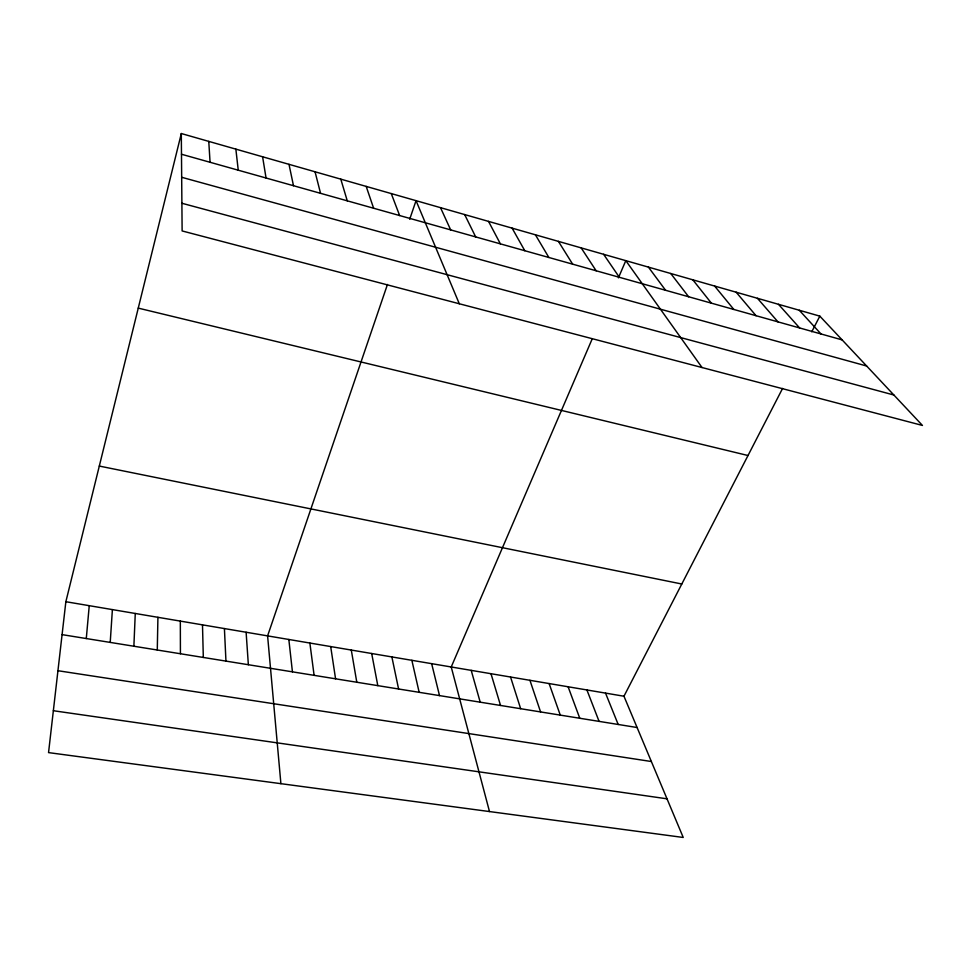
<?xml version="1.0" encoding="UTF-8"?>
<svg xmlns="http://www.w3.org/2000/svg" width="971" height="971" viewBox="0 0 971 971"><rect width="100%" height="100%" fill="white"/><g stroke="black" fill="none" stroke-linecap="round" stroke-linejoin="round"><path stroke-width="1.46" d="M157.278 650.012L157.921 617.313M133.877 646.225L135.272 613.478M110.221 642.401L112.393 609.594M86.285 638.542L89.247 605.686M181.31 133.537L182.123 230.94L922.45 425.444L819.827 316.133L181.31 133.537L65.858 601.717L48.55 752.61L683.232 837.463L623.965 696.231L782.59 388.412M387.453 284.467L267.595 635.884L280.898 783.682M409.701 219.252L416.037 200.657L459.307 303.765M592.128 339.049L451.224 666.98L489.493 811.562M618.418 277.864L625.81 260.641L702.033 367.536M811.756 331.803L819.827 316.133M53.356 710.723L667.016 798.817M57.944 670.718L651.371 761.519M62.083 634.633L637.097 727.522M65.858 601.717L623.965 696.231M99.309 466.068L681.8 584.008M138.258 308.123L748.01 455.52M181.893 203.255L893.89 395.015M181.674 177.28L866.666 366.018M181.48 154.243L842.148 339.899M799.279 310.247L821.005 333.963M778.475 304.299L799.619 327.955M757.441 298.291L777.953 321.862M736.152 292.198L756.033 315.709M714.607 286.032L733.845 309.47M692.808 279.806L711.379 303.158M670.743 273.494L688.633 296.762M648.41 267.11L665.596 290.293M603.61 254.293L619.352 277.293M581.144 247.872L596.158 270.775M558.41 241.366L572.659 264.173M535.397 234.788L548.87 257.485M512.105 228.136L524.789 250.712M488.534 221.388L500.393 243.867M464.66 214.567L475.681 236.924M440.506 207.648L450.665 229.884M605.528 693.112L618.187 724.463M586.909 689.956L599.083 721.38M391.264 193.569L399.639 215.55M568.108 686.764L579.772 718.261M549.113 683.56L560.267 715.105M366.188 186.396L373.617 208.231M529.935 680.307L540.568 711.925M510.552 677.03L520.662 708.709M490.986 673.704L500.538 705.456M340.785 179.137L347.266 200.827M471.202 670.366L480.208 702.179M315.053 171.782L320.551 193.326M431.646 663.666L439.511 695.6M411.862 660.316L419.156 692.311M288.994 164.33L293.485 185.716M391.871 656.93L398.583 688.985M371.687 653.507L377.804 685.635M351.296 650.06L356.794 682.237M262.595 156.78L266.054 178.009M330.686 646.565L335.565 678.802M309.87 643.045L314.106 675.343M235.856 149.133L238.247 170.192M288.836 639.476L292.429 671.835M246.112 632.242L248.358 664.722M208.765 141.39L210.064 162.266M224.41 628.565L225.952 661.105M202.49 624.851L203.315 657.44M180.327 621.1L180.424 653.75"/></g></svg>
